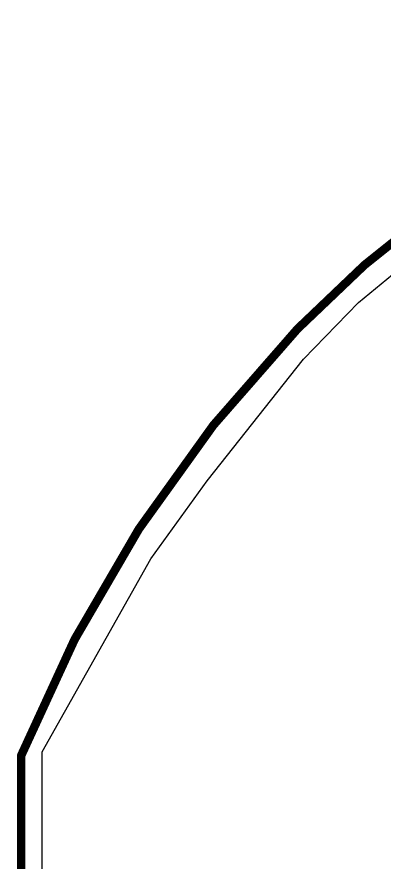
# Model space of a CAD drawing. Header units: inches. Extents: x -5 to 433, y -20 to 71.
# Drawn here: x -5.13 to 5.84, y 45.36 to 70.63 of the extents above; entities that cross this region are included whole.
import ezdxf

# ---------------------------------------------------------------- set-up
doc = ezdxf.new("R2010")
doc.units = ezdxf.units.IN
doc.layers.add('Board Outline', color=216, linetype='Continuous')
doc.layers.add('Top Layer', color=1, linetype='Continuous')

msp = doc.modelspace()

# ---------------------------------------------------------------- linework, layer by layer
at = {"layer": 'Board Outline'}
for points in [[(3.25, 61.298, 0.254, 0.254, -0.152792), (20, 70.5, 0.254, 0.254, 0)], [(-5, 48.544, 0.254, 0.254, -0.095808), (3.25, 61.298, 0.254, 0.254, 0)], [(-5, 0.544, 0.254, 0.254, 0), (-5, 48.544, 0.254, 0.254, 0)]]:
    msp.add_lwpolyline(points, format="xyseb", dxfattribs=at)
for points in [[(3.187, 61.298, 0.127, 0.127, 1), (3.314, 61.298, 0.127, 0.127, 1)], [(3.187, 61.298, 0.127, 0.127, 1), (3.314, 61.298, 0.127, 0.127, 1)], [(-5.063, 48.544, 0.127, 0.127, 1), (-4.936, 48.544, 0.127, 0.127, 1)], [(-5.063, 48.544, 0.127, 0.127, 1), (-4.936, 48.544, 0.127, 0.127, 1)]]:
    msp.add_lwpolyline(points, format="xyseb", close=True, dxfattribs=at)
at = {"layer": 'Top Layer'}
for p, q in [((5.072, 62.084), (7.282, 63.924)), ((3.428, 60.394), (5.072, 62.084)), ((0.55, 56.761), (3.428, 60.394)), ((-1.131, 54.425), (0.55, 56.761)), ((-4.37, 48.658), (-1.131, 54.425)), ((-4.37, 0.658), (-4.37, 48.658))]:
    msp.add_line(p, q, dxfattribs=at)

doc.saveas('drawing.dxf')
